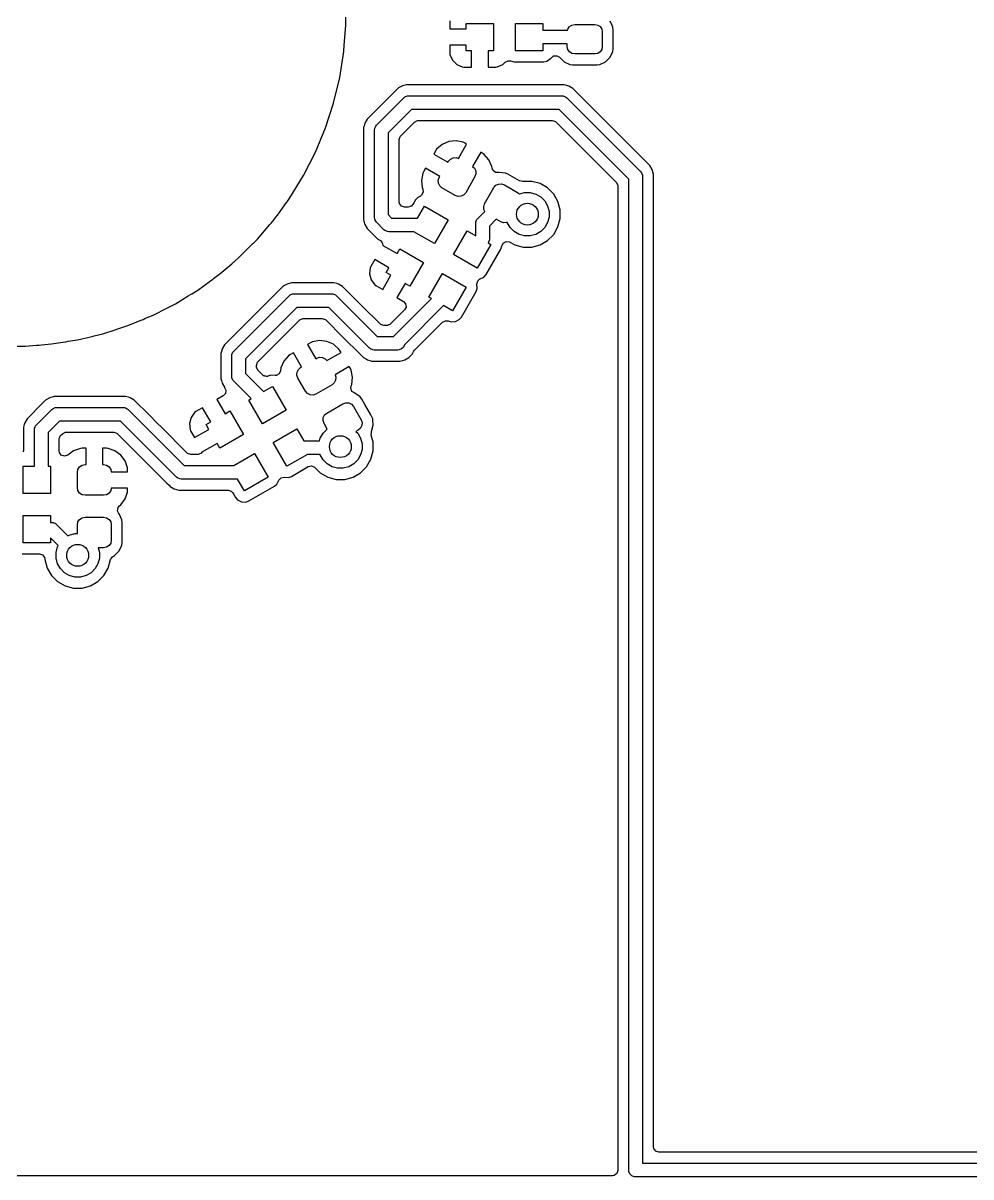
# Model space of a CAD drawing. Extents: x 0.79 to 7.64, y -5.35 to -0.98.
# Drawn here: x 5.716 to 6.399, y -2.374 to -1.543 of the extents above; entities that cross this region are included whole.
import ezdxf

# ---------------------------------------------------------------- set-up
doc = ezdxf.new("R2010")
doc.units = 0
doc.header["$MEASUREMENT"] = 0
doc.layers.add('BLACK', color=7, linetype='CONTINUOUS')

msp = doc.modelspace()

# ---------------------------------------------------------------- linework, layer by layer
at = {"layer": 'BLACK', "linetype": 'CONTINUOUS'}
for p, q in [((5.94884, -1.54487), (5.94884, -1.526)), ((5.94772, -1.55906), (5.94884, -1.54487)), ((6.02362, -1.54154), (6.02362, -1.54724)), ((6.03543, -1.54724), (6.03543, -1.54331)), ((6.03543, -1.54331), (6.05512, -1.54331)), ((6.05512, -1.54331), (6.05512, -1.56299)), ((6.07087, -1.56299), (6.07087, -1.54331)), ((6.07087, -1.54331), (6.09055, -1.54331)), ((6.09055, -1.54331), (6.09055, -1.54823)), ((6.10982, -1.54565), (6.11155, -1.5445)), ((6.11155, -1.5445), (6.11358, -1.54409)), ((6.11358, -1.54409), (6.12815, -1.54409)), ((6.12815, -1.54409), (6.13018, -1.5445)), ((6.13018, -1.5445), (6.13191, -1.54565)), ((6.14061, -1.54487), (6.13914, -1.54172)), ((6.14111, -1.54594), (6.14061, -1.54487)), ((6.02362, -1.54724), (6.02362, -1.54724)), ((6.02362, -1.54724), (6.03543, -1.54724)), ((6.09055, -1.54823), (6.1085, -1.54823)), ((6.1085, -1.54823), (6.10867, -1.54738)), ((6.10867, -1.54738), (6.10982, -1.54565)), ((6.13191, -1.54565), (6.13306, -1.54738)), ((6.13306, -1.54738), (6.13346, -1.54941)), ((6.13346, -1.54941), (6.13346, -1.56004)), ((6.14136, -1.54786), (6.14111, -1.54594)), ((6.14136, -1.56159), (6.14136, -1.54786)), ((5.94736, -1.56368), (5.94772, -1.55906)), ((6.03543, -1.55906), (6.02362, -1.55906)), ((6.02362, -1.55906), (6.02362, -1.55906)), ((6.02362, -1.55906), (6.02362, -1.56476)), ((6.03543, -1.56299), (6.03543, -1.55906)), ((6.10827, -1.55807), (6.09055, -1.55807)), ((6.09055, -1.55807), (6.09055, -1.56299)), ((6.10827, -1.56004), (6.10827, -1.55807)), ((6.10867, -1.56207), (6.10827, -1.56004)), ((6.13346, -1.56004), (6.13306, -1.56207)), ((6.14111, -1.56351), (6.14136, -1.56159)), ((5.94441, -1.58233), (5.94736, -1.56368)), ((6.02362, -1.56476), (6.02374, -1.56574)), ((6.02374, -1.56574), (6.02552, -1.56978)), ((6.02552, -1.56978), (6.02864, -1.5729)), ((6.03937, -1.56299), (6.03543, -1.56299)), ((6.03937, -1.5748), (6.03937, -1.56299)), ((6.05512, -1.56299), (6.05118, -1.56299)), ((6.05118, -1.56299), (6.05118, -1.5748)), ((6.09055, -1.56299), (6.07087, -1.56299)), ((6.09363, -1.57043), (6.09624, -1.56868)), ((6.09624, -1.56868), (6.09653, -1.56825)), ((6.09653, -1.56825), (6.09842, -1.56676)), ((6.09842, -1.56676), (6.10083, -1.56667)), ((6.10083, -1.56667), (6.10253, -1.56766)), ((6.10253, -1.56766), (6.1026, -1.56773)), ((6.1026, -1.56773), (6.1026, -1.56773)), ((6.1026, -1.56773), (6.10589, -1.57103)), ((6.10982, -1.5638), (6.10867, -1.56207)), ((6.11155, -1.56495), (6.10982, -1.5638)), ((6.11358, -1.56535), (6.11155, -1.56495)), ((6.12815, -1.56535), (6.11358, -1.56535)), ((6.13018, -1.56495), (6.12815, -1.56535)), ((6.13191, -1.5638), (6.13018, -1.56495)), ((6.13306, -1.56207), (6.13191, -1.5638)), ((6.13584, -1.57103), (6.13914, -1.56773)), ((6.13914, -1.56773), (6.14111, -1.56351)), ((6.02864, -1.5729), (6.03268, -1.57469)), ((6.03268, -1.57469), (6.03367, -1.5748)), ((6.03367, -1.5748), (6.03937, -1.5748)), ((6.05118, -1.5748), (6.05118, -1.5748)), ((6.05118, -1.5748), (6.05688, -1.5748)), ((6.05688, -1.5748), (6.05787, -1.57469)), ((6.05688, -1.5748), (6.05688, -1.5748)), ((6.05787, -1.57469), (6.06191, -1.5729)), ((6.06191, -1.5729), (6.06354, -1.57127)), ((6.06354, -1.57127), (6.06569, -1.57018)), ((6.06569, -1.57018), (6.0674, -1.57038)), ((6.0674, -1.57038), (6.06741, -1.57035)), ((6.06741, -1.57035), (6.07009, -1.57089)), ((6.07009, -1.57089), (6.07009, -1.57089)), ((6.07009, -1.57089), (6.07009, -1.57089)), ((6.07009, -1.57089), (6.07009, -1.57089)), ((6.07009, -1.57089), (6.09133, -1.57089)), ((6.09133, -1.57089), (6.09363, -1.57043)), ((6.09133, -1.57089), (6.09133, -1.57089)), ((6.10589, -1.57103), (6.10589, -1.57103)), ((6.10589, -1.57103), (6.10589, -1.57103)), ((6.10589, -1.57103), (6.11011, -1.57299)), ((6.11011, -1.57299), (6.11011, -1.57299)), ((6.11011, -1.57299), (6.11011, -1.57299)), ((6.11011, -1.57299), (6.11203, -1.57325)), ((6.11203, -1.57325), (6.11203, -1.57325)), ((6.11203, -1.57325), (6.1297, -1.57325)), ((6.1297, -1.57325), (6.13162, -1.57299)), ((6.1297, -1.57325), (6.1297, -1.57325)), ((6.13162, -1.57299), (6.13584, -1.57103)), ((5.94, -1.60068), (5.94441, -1.58233)), ((5.98384, -1.59253), (5.96415, -1.61221)), ((5.98623, -1.59014), (5.98384, -1.59253)), ((5.98384, -1.59253), (5.98384, -1.59253)), ((5.98676, -1.58983), (5.98623, -1.59014)), ((5.98769, -1.5893), (5.98676, -1.58983)), ((5.98915, -1.58845), (5.98769, -1.5893)), ((5.98953, -1.58835), (5.98915, -1.58845)), ((5.99241, -1.58758), (5.98953, -1.58835)), ((5.99578, -1.58758), (5.99241, -1.58758)), ((6.10602, -1.58758), (5.99578, -1.58758)), ((6.10801, -1.58811), (6.10602, -1.58758)), ((6.10928, -1.58845), (6.10801, -1.58811)), ((6.1122, -1.59014), (6.10928, -1.58845)), ((6.10928, -1.58845), (6.10928, -1.58845)), ((6.16535, -1.64329), (6.1122, -1.59014)), ((6.1122, -1.59014), (6.1122, -1.59014)), ((6.1122, -1.59014), (6.1122, -1.59014)), ((6.1122, -1.59014), (6.1122, -1.59014)), ((5.93417, -1.61863), (5.94, -1.60068)), ((5.97093, -1.6166), (5.99061, -1.59691)), ((5.99061, -1.59691), (5.99136, -1.5963)), ((5.99136, -1.5963), (5.99313, -1.59557)), ((5.99313, -1.59557), (5.99409, -1.59547)), ((5.99313, -1.59557), (5.99313, -1.59557)), ((5.99409, -1.59547), (6.10433, -1.59547)), ((6.10433, -1.59547), (6.10529, -1.59557)), ((6.10529, -1.59557), (6.10529, -1.59557)), ((6.10529, -1.59557), (6.10581, -1.59578)), ((6.10581, -1.59578), (6.10706, -1.5963)), ((6.10706, -1.5963), (6.10706, -1.5963)), ((6.10706, -1.5963), (6.10781, -1.59691)), ((6.10781, -1.59691), (6.16096, -1.65006)), ((5.99613, -1.60531), (5.97933, -1.62212)), ((6.10229, -1.60531), (5.99613, -1.60531)), ((6.15256, -1.65558), (6.10229, -1.60531)), ((5.92694, -1.63606), (5.93417, -1.61863)), ((5.96193, -1.61715), (5.96159, -1.61839)), ((5.96159, -1.61839), (5.96159, -1.68138)), ((5.96247, -1.61513), (5.96193, -1.61715)), ((5.96415, -1.61221), (5.96247, -1.61513)), ((5.96247, -1.61513), (5.96247, -1.61513)), ((5.96247, -1.61513), (5.96247, -1.61513)), ((5.96949, -1.62008), (5.96958, -1.61912)), ((5.96958, -1.61912), (5.96973, -1.61878)), ((5.96973, -1.61878), (5.96988, -1.61839)), ((5.96988, -1.61839), (5.97032, -1.61734)), ((5.97032, -1.61734), (5.97093, -1.6166)), ((5.97032, -1.61734), (5.97032, -1.61734)), ((5.98837, -1.62425), (5.99826, -1.61435)), ((5.99826, -1.61435), (6.00041, -1.61326)), ((6.00041, -1.61326), (6.00102, -1.61321)), ((6.00102, -1.61321), (6.09741, -1.61321)), ((6.09741, -1.61321), (6.0997, -1.61395)), ((6.0997, -1.61395), (6.10016, -1.61435)), ((6.10016, -1.61435), (6.14352, -1.65771)), ((5.96949, -1.68307), (5.96949, -1.62008)), ((5.97933, -1.62212), (5.97933, -1.68103)), ((5.98722, -1.627), (5.98797, -1.62471)), ((5.98722, -1.63741), (5.98722, -1.627)), ((5.98797, -1.62471), (5.98837, -1.62425)), ((6.02814, -1.62788), (6.02295, -1.62846)), ((6.03327, -1.62885), (6.02814, -1.62788)), ((6.02814, -1.62788), (6.02814, -1.62788)), ((5.91838, -1.65288), (5.92694, -1.63606)), ((6.01352, -1.63492), (6.01209, -1.63741)), ((6.0142, -1.63396), (6.01352, -1.63492)), ((6.01816, -1.63055), (6.0142, -1.63396)), ((6.02295, -1.62846), (6.01816, -1.63055)), ((6.02295, -1.62846), (6.02295, -1.62846)), ((6.02986, -1.64048), (6.0358, -1.63019)), ((6.03434, -1.62934), (6.03327, -1.62885)), ((6.03327, -1.62885), (6.03327, -1.62885)), ((6.0358, -1.63019), (6.03434, -1.62934)), ((6.04603, -1.63609), (6.04009, -1.64639)), ((6.0475, -1.63694), (6.04603, -1.63609)), ((6.04603, -1.63609), (6.04603, -1.63609)), ((5.98722, -1.67168), (5.98722, -1.63741)), ((6.01209, -1.63741), (6.02232, -1.64331)), ((6.02232, -1.64331), (6.02271, -1.64263)), ((6.02271, -1.64263), (6.02413, -1.64101)), ((6.02413, -1.64101), (6.02606, -1.64006)), ((6.02606, -1.64006), (6.0282, -1.63992)), ((6.0282, -1.63992), (6.02986, -1.64048)), ((6.04846, -1.63762), (6.0475, -1.63694)), ((6.05186, -1.64158), (6.04846, -1.63762)), ((6.04846, -1.63762), (6.04846, -1.63762)), ((6.05395, -1.64636), (6.05186, -1.64158)), ((6.05186, -1.64158), (6.05186, -1.64158)), ((6.16773, -1.64567), (6.16535, -1.64329)), ((6.16535, -1.64329), (6.16535, -1.64329)), ((5.90852, -1.66897), (5.91838, -1.65288)), ((6.00425, -1.65119), (6.00328, -1.65632)), ((6.00474, -1.65012), (6.00425, -1.65119)), ((6.00425, -1.65119), (6.00425, -1.65119)), ((6.00618, -1.64763), (6.00474, -1.65012)), ((6.00474, -1.65012), (6.00474, -1.65012)), ((6.01641, -1.65354), (6.00618, -1.64763)), ((6.04009, -1.64639), (6.0414, -1.64754)), ((6.0414, -1.64754), (6.04235, -1.64947)), ((6.04249, -1.65162), (6.0418, -1.65365)), ((6.04235, -1.64947), (6.04249, -1.65162)), ((6.05407, -1.64741), (6.05395, -1.64636)), ((6.05467, -1.6491), (6.05407, -1.64741)), ((6.05655, -1.65062), (6.05467, -1.6491)), ((6.05869, -1.65073), (6.05655, -1.65062)), ((6.05869, -1.65075), (6.05869, -1.65073)), ((6.05885, -1.65074), (6.05869, -1.65075)), ((6.05895, -1.65074), (6.05885, -1.65074)), ((6.05903, -1.65072), (6.05895, -1.65074)), ((6.06374, -1.65113), (6.05903, -1.65072)), ((6.05903, -1.65072), (6.05903, -1.65072)), ((6.06548, -1.65186), (6.06374, -1.65113)), ((6.06556, -1.65189), (6.06548, -1.65186)), ((6.06708, -1.65277), (6.06556, -1.65189)), ((6.07373, -1.65661), (6.06708, -1.65277)), ((6.16096, -1.65006), (6.16157, -1.65081)), ((6.16157, -1.65081), (6.16157, -1.65081)), ((6.16157, -1.65081), (6.16231, -1.65258)), ((6.16231, -1.65258), (6.1624, -1.65354)), ((6.16942, -1.6486), (6.16773, -1.64567)), ((6.16773, -1.64567), (6.16773, -1.64567)), ((6.1703, -1.65186), (6.16942, -1.6486)), ((6.1703, -2.35219), (6.1703, -1.65186)), ((6.1703, -1.65186), (6.1703, -1.65186)), ((6.00328, -1.65632), (6.00328, -1.65632)), ((6.00328, -1.65632), (6.00387, -1.66151)), ((6.01533, -1.65626), (6.01602, -1.65422)), ((6.01547, -1.6584), (6.01533, -1.65626)), ((6.01642, -1.66033), (6.01547, -1.6584)), ((6.01602, -1.65422), (6.01641, -1.65354)), ((6.01803, -1.66175), (6.01642, -1.66033)), ((6.0418, -1.65365), (6.03511, -1.66525)), ((6.05544, -1.66153), (6.05686, -1.65991)), ((6.05686, -1.65991), (6.05879, -1.65896)), ((6.05879, -1.65896), (6.06093, -1.65882)), ((6.06093, -1.65882), (6.06297, -1.65951)), ((6.06297, -1.65951), (6.07252, -1.66502)), ((6.07382, -1.65666), (6.07373, -1.65661)), ((6.07619, -1.6571), (6.07382, -1.65666)), ((6.07641, -1.65707), (6.07619, -1.6571)), ((6.07641, -1.65707), (6.07641, -1.65707)), ((6.08264, -1.65707), (6.07641, -1.65707)), ((6.08865, -1.65868), (6.08264, -1.65707)), ((6.09404, -1.66179), (6.08865, -1.65868)), ((6.14352, -1.65771), (6.14462, -1.65986)), ((6.14462, -1.65986), (6.14467, -1.66047)), ((6.14467, -1.66047), (6.14467, -2.36911)), ((6.15256, -2.3689), (6.15256, -1.65558)), ((6.1624, -1.65354), (6.1624, -2.36398)), ((5.90645, -1.67181), (5.90852, -1.66897)), ((6.00053, -1.66857), (5.99899, -1.67033)), ((6.00248, -1.66761), (6.00053, -1.66857)), ((6.00334, -1.66703), (6.00248, -1.66761)), ((6.00456, -1.66495), (6.00334, -1.66703)), ((6.00387, -1.66151), (6.00387, -1.66151)), ((6.00387, -1.66151), (6.00432, -1.66256)), ((6.00432, -1.66256), (6.00456, -1.66495)), ((6.02758, -1.66726), (6.01803, -1.66175)), ((6.02962, -1.66795), (6.02758, -1.66726)), ((6.03176, -1.66781), (6.02962, -1.66795)), ((6.03369, -1.66686), (6.03176, -1.66781)), ((6.03511, -1.66525), (6.03369, -1.66686)), ((6.04875, -1.67312), (6.05544, -1.66153)), ((6.07252, -1.66502), (6.07374, -1.66609)), ((6.07374, -1.66609), (6.07747, -1.6651)), ((6.07747, -1.6651), (6.08158, -1.6651)), ((6.08158, -1.6651), (6.08555, -1.66616)), ((6.08555, -1.66616), (6.08911, -1.66821)), ((6.08911, -1.66821), (6.09202, -1.67112)), ((6.09845, -1.66619), (6.09404, -1.66179)), ((6.10156, -1.67158), (6.09845, -1.66619)), ((5.90026, -1.68033), (5.9061, -1.67229)), ((5.9061, -1.67229), (5.90639, -1.67191)), ((5.90639, -1.67191), (5.90645, -1.67181)), ((5.98742, -1.67289), (5.98722, -1.67168)), ((5.98883, -1.67484), (5.98742, -1.67289)), ((5.99112, -1.67558), (5.98883, -1.67484)), ((5.9937, -1.67558), (5.99112, -1.67558)), ((5.99529, -1.67525), (5.9937, -1.67558)), ((5.9956, -1.67497), (5.99529, -1.67525)), ((5.996, -1.67484), (5.9956, -1.67497)), ((5.99647, -1.67418), (5.996, -1.67484)), ((5.99708, -1.67363), (5.99647, -1.67418)), ((5.99774, -1.6725), (5.99708, -1.67363)), ((5.99899, -1.67033), (5.99774, -1.6725)), ((6.00051, -1.68348), (6.00543, -1.67495)), ((6.00543, -1.67495), (6.02248, -1.68479)), ((6.04806, -1.67516), (6.04875, -1.67312)), ((6.0482, -1.6773), (6.04806, -1.67516)), ((6.04886, -1.67865), (6.0482, -1.6773)), ((6.09202, -1.67112), (6.09408, -1.67468)), ((6.09408, -1.67468), (6.09514, -1.67865)), ((6.10317, -1.6776), (6.10156, -1.67158)), ((6.10317, -1.68382), (6.10317, -1.6776)), ((5.89494, -1.68714), (5.89742, -1.68424)), ((5.89742, -1.68424), (5.89773, -1.68382)), ((5.89773, -1.68382), (5.90026, -1.68033)), ((5.96159, -1.68138), (5.96159, -1.68476)), ((5.96159, -1.68476), (5.96184, -1.68566)), ((5.96184, -1.68566), (5.96247, -1.68802)), ((5.96958, -1.68403), (5.96949, -1.68307)), ((5.96978, -1.6845), (5.96958, -1.68403)), ((5.96958, -1.68403), (5.96958, -1.68403)), ((5.97032, -1.6858), (5.96978, -1.6845)), ((5.97032, -1.68581), (5.97032, -1.6858)), ((5.97093, -1.68655), (5.97032, -1.68581)), ((5.97933, -1.68103), (5.98177, -1.68348)), ((5.98177, -1.68348), (6.00051, -1.68348)), ((6.02248, -1.68479), (6.01264, -1.70184)), ((6.04232, -1.68723), (6.04242, -1.68627)), ((6.04242, -1.68627), (6.04246, -1.68616)), ((6.04246, -1.68616), (6.043, -1.68487)), ((6.043, -1.68487), (6.04315, -1.6845)), ((6.04315, -1.6845), (6.04376, -1.68375)), ((6.04315, -1.6845), (6.04315, -1.6845)), ((6.04376, -1.68375), (6.04886, -1.67865)), ((6.05712, -1.68432), (6.05217, -1.68927)), ((6.06031, -1.68616), (6.05712, -1.68432)), ((6.06235, -1.68685), (6.06031, -1.68616)), ((6.09514, -1.68276), (6.09408, -1.68674)), ((6.09514, -1.67865), (6.09514, -1.68276)), ((6.10156, -1.68983), (6.10317, -1.68382)), ((5.88516, -1.69859), (5.89408, -1.68816)), ((5.89408, -1.68816), (5.89476, -1.68738)), ((5.89476, -1.68738), (5.89494, -1.68714)), ((5.96247, -1.68802), (5.96415, -1.69094)), ((5.96415, -1.69094), (5.96802, -1.6948)), ((5.97626, -1.69188), (5.97093, -1.68655)), ((5.977, -1.69249), (5.97626, -1.69188)), ((5.97878, -1.69322), (5.977, -1.69249)), ((5.97974, -1.69332), (5.97878, -1.69322)), ((5.99787, -1.69332), (5.97974, -1.69332)), ((6.01264, -1.70184), (5.99787, -1.69332)), ((6.02628, -1.70972), (6.03612, -1.69267)), ((6.03612, -1.69267), (6.04232, -1.69625)), ((6.04232, -1.69625), (6.04232, -1.68723)), ((6.05217, -1.68927), (6.05217, -1.69859)), ((6.06449, -1.68671), (6.06235, -1.68685)), ((6.06492, -1.6865), (6.06449, -1.68671)), ((6.06498, -1.68674), (6.06492, -1.6865)), ((6.06703, -1.6903), (6.06498, -1.68674)), ((6.06994, -1.6932), (6.06703, -1.6903)), ((6.0735, -1.69526), (6.06994, -1.6932)), ((6.08911, -1.6932), (6.08555, -1.69526)), ((6.09202, -1.6903), (6.08911, -1.6932)), ((6.09408, -1.68674), (6.09202, -1.6903)), ((6.09845, -1.69523), (6.10156, -1.68983)), ((5.87182, -1.71194), (5.88089, -1.70286)), ((5.88089, -1.70286), (5.88193, -1.70186)), ((5.88193, -1.70186), (5.88225, -1.7015)), ((5.88225, -1.7015), (5.88516, -1.69859)), ((5.96802, -1.6948), (5.96948, -1.69627)), ((5.96948, -1.69627), (5.96948, -1.69627)), ((5.96948, -1.69627), (5.97187, -1.69865)), ((5.97187, -1.69865), (5.97366, -1.69968)), ((5.97366, -1.69968), (5.97391, -1.6999)), ((5.97391, -1.6999), (5.97439, -1.70065)), ((5.97439, -1.70065), (5.97498, -1.70131)), ((5.97498, -1.70131), (5.97518, -1.70188)), ((5.97518, -1.70188), (5.97552, -1.70314)), ((6.05317, -1.70251), (6.04332, -1.71956)), ((6.05134, -1.70133), (6.05126, -1.70141)), ((6.05126, -1.70141), (6.05317, -1.70251)), ((6.05207, -1.69955), (6.05134, -1.70133)), ((6.05217, -1.69859), (6.05207, -1.69955)), ((6.06133, -1.70322), (6.06218, -1.70144)), ((6.06218, -1.70144), (6.06429, -1.70029)), ((6.06429, -1.70029), (6.06668, -1.70061)), ((6.06668, -1.70061), (6.06695, -1.70075)), ((6.06695, -1.70075), (6.0704, -1.70274)), ((6.0704, -1.70274), (6.07641, -1.70435)), ((6.07747, -1.69632), (6.0735, -1.69526)), ((6.08158, -1.69632), (6.07747, -1.69632)), ((6.08555, -1.69526), (6.08158, -1.69632)), ((6.08264, -1.70435), (6.08865, -1.70274)), ((6.08865, -1.70274), (6.09404, -1.69963)), ((6.09404, -1.69963), (6.09845, -1.69523)), ((5.97552, -1.70314), (5.98575, -1.70905)), ((5.98575, -1.70905), (5.98772, -1.70564)), ((5.98772, -1.70564), (6.00476, -1.71548)), ((6.04332, -1.71956), (6.02628, -1.70972)), ((6.04977, -1.72418), (6.06039, -1.70578)), ((6.06039, -1.70578), (6.06115, -1.70356)), ((6.06115, -1.70356), (6.06127, -1.7032)), ((6.06115, -1.70356), (6.06115, -1.70356)), ((6.06127, -1.7032), (6.06133, -1.70322)), ((6.07641, -1.70435), (6.07641, -1.70435)), ((6.07641, -1.70435), (6.08264, -1.70435)), ((6.08264, -1.70435), (6.08264, -1.70435)), ((5.85815, -1.72361), (5.86661, -1.71638)), ((5.86661, -1.71638), (5.86667, -1.71634)), ((5.86667, -1.71634), (5.86798, -1.71527)), ((5.86798, -1.71527), (5.86837, -1.71489)), ((5.86837, -1.71489), (5.86854, -1.71474)), ((5.86854, -1.71474), (5.87182, -1.71194)), ((5.96637, -1.71922), (5.96589, -1.72361)), ((5.96676, -1.71831), (5.96637, -1.71922)), ((5.96637, -1.71922), (5.96637, -1.71922)), ((5.96961, -1.71337), (5.96676, -1.71831)), ((5.97984, -1.71928), (5.96961, -1.71337)), ((5.97787, -1.72269), (5.97984, -1.71928)), ((6.00476, -1.71548), (5.99492, -1.73253)), ((5.85141, -1.7286), (5.85299, -1.7275)), ((5.85299, -1.7275), (5.85363, -1.72698)), ((5.85363, -1.72698), (5.85747, -1.72419)), ((5.85747, -1.72419), (5.85815, -1.72361)), ((5.96589, -1.72361), (5.96704, -1.72788)), ((5.96589, -1.72361), (5.96589, -1.72361)), ((5.96704, -1.72788), (5.96964, -1.73144)), ((5.97538, -1.73488), (5.98128, -1.72465)), ((5.98128, -1.72465), (5.97787, -1.72269)), ((6.00856, -1.7404), (6.0184, -1.72335)), ((6.0184, -1.72335), (6.03545, -1.7332)), ((6.04382, -1.72876), (6.04539, -1.72734)), ((6.04539, -1.72734), (6.04541, -1.72733)), ((6.04541, -1.72733), (6.04822, -1.72594)), ((6.04541, -1.72733), (6.04541, -1.72733)), ((6.04822, -1.72594), (6.04977, -1.72418)), ((5.83789, -1.73793), (5.8422, -1.73529)), ((5.8422, -1.73529), (5.85141, -1.7286)), ((5.90116, -1.73504), (5.8614, -1.77481)), ((5.90355, -1.73266), (5.90116, -1.73504)), ((5.90116, -1.73504), (5.90116, -1.73504)), ((5.90417, -1.7323), (5.90355, -1.73266)), ((5.90501, -1.73182), (5.90417, -1.7323)), ((5.90566, -1.73144), (5.90501, -1.73182)), ((5.90647, -1.73097), (5.90566, -1.73144)), ((5.90973, -1.7301), (5.90647, -1.73097)), ((5.9131, -1.7301), (5.90973, -1.7301)), ((5.90973, -1.7301), (5.90973, -1.7301)), ((5.91334, -1.7301), (5.9131, -1.7301)), ((5.94027, -1.7301), (5.91334, -1.7301)), ((5.91334, -1.7301), (5.91334, -1.7301)), ((5.94226, -1.73063), (5.94027, -1.7301)), ((5.94027, -1.7301), (5.94027, -1.7301)), ((5.94353, -1.73097), (5.94226, -1.73063)), ((5.94645, -1.73266), (5.94353, -1.73097)), ((5.94353, -1.73097), (5.94353, -1.73097)), ((5.96064, -1.74685), (5.94645, -1.73266)), ((5.94645, -1.73266), (5.94645, -1.73266)), ((5.94645, -1.73266), (5.94645, -1.73266)), ((5.96964, -1.73144), (5.96964, -1.73144)), ((5.96964, -1.73144), (5.97044, -1.73203)), ((5.97044, -1.73203), (5.97538, -1.73488)), ((5.99151, -1.73056), (5.98561, -1.74079)), ((5.99492, -1.73253), (5.99151, -1.73056)), ((6.03545, -1.7332), (6.02561, -1.75024)), ((6.04268, -1.73647), (6.04343, -1.73425)), ((6.04322, -1.73109), (6.04382, -1.72876)), ((6.04322, -1.73111), (6.04322, -1.73109)), ((6.04343, -1.73425), (6.04322, -1.73111)), ((6.04322, -1.73111), (6.04322, -1.73111)), ((5.82611, -1.74515), (5.83529, -1.73952)), ((5.83529, -1.73952), (5.83707, -1.73849)), ((5.83707, -1.73849), (5.83789, -1.73793)), ((5.86817, -1.7792), (5.90794, -1.73943)), ((5.90794, -1.73943), (5.90868, -1.73882)), ((5.90868, -1.73882), (5.91046, -1.73809)), ((5.91046, -1.73809), (5.91142, -1.73799)), ((5.91142, -1.73799), (5.93858, -1.73799)), ((5.93858, -1.73799), (5.93954, -1.73809)), ((5.93954, -1.73809), (5.93954, -1.73809)), ((5.93954, -1.73809), (5.94006, -1.7383)), ((5.94006, -1.7383), (5.94132, -1.73882)), ((5.94132, -1.73882), (5.94132, -1.73882)), ((5.94132, -1.73882), (5.94206, -1.73943)), ((5.94206, -1.73943), (5.97133, -1.7687)), ((5.98314, -1.7687), (6.01039, -1.74146)), ((5.98561, -1.74079), (5.99027, -1.74348)), ((5.99027, -1.74348), (5.99188, -1.74527)), ((6.01039, -1.74146), (6.00856, -1.7404)), ((6.03206, -1.75486), (6.04268, -1.73647)), ((5.8096, -1.75356), (5.81195, -1.75236)), ((5.81195, -1.75236), (5.81838, -1.74908)), ((5.81838, -1.74908), (5.82031, -1.74817)), ((5.82031, -1.74817), (5.82131, -1.74759)), ((5.82131, -1.74759), (5.82611, -1.74515)), ((5.91346, -1.74783), (5.87657, -1.78472)), ((5.93654, -1.74783), (5.91346, -1.74783)), ((5.96581, -1.7771), (5.93654, -1.74783)), ((5.97346, -1.75967), (5.96064, -1.74685)), ((5.99107, -1.74961), (5.98102, -1.75967)), ((6.01921, -1.74655), (5.99095, -1.77481)), ((5.99213, -1.74766), (5.99107, -1.74961)), ((5.99188, -1.74527), (5.99213, -1.74766)), ((6.02561, -1.75024), (6.01921, -1.74655)), ((5.7861, -1.76281), (5.79185, -1.76094)), ((5.79185, -1.76094), (5.8008, -1.75723)), ((5.8008, -1.75723), (5.80283, -1.75646)), ((5.80283, -1.75646), (5.80401, -1.7559)), ((5.80401, -1.7559), (5.80929, -1.75372)), ((5.80929, -1.75372), (5.8096, -1.75356)), ((5.89788, -1.77458), (5.91558, -1.75687)), ((5.91558, -1.75687), (5.91773, -1.75578)), ((5.91773, -1.75578), (5.91834, -1.75573)), ((5.91834, -1.75573), (5.93166, -1.75573)), ((5.93166, -1.75573), (5.93395, -1.75647)), ((5.93395, -1.75647), (5.93442, -1.75687)), ((5.93442, -1.75687), (5.94691, -1.76936)), ((5.97392, -1.76006), (5.97346, -1.75967)), ((5.97621, -1.76081), (5.97392, -1.76006)), ((5.97826, -1.76081), (5.97621, -1.76081)), ((5.97887, -1.76076), (5.97826, -1.76081)), ((5.97968, -1.76034), (5.97887, -1.76076)), ((5.98055, -1.76006), (5.97968, -1.76034)), ((5.98074, -1.75981), (5.98055, -1.76006)), ((5.98102, -1.75967), (5.98074, -1.75981)), ((5.99825, -1.77867), (6.01847, -1.75845)), ((6.01847, -1.75845), (6.02062, -1.75736)), ((6.02062, -1.75736), (6.02248, -1.75752)), ((6.02248, -1.75752), (6.02456, -1.75822)), ((6.02456, -1.75822), (6.02769, -1.75802)), ((6.02769, -1.75802), (6.03051, -1.75663)), ((6.03051, -1.75663), (6.03206, -1.75486)), ((5.75555, -1.77118), (5.76406, -1.76914)), ((5.76406, -1.76914), (5.76616, -1.76871)), ((5.76616, -1.76871), (5.76768, -1.76827)), ((5.76768, -1.76827), (5.77391, -1.76677)), ((5.77391, -1.76677), (5.78266, -1.76393)), ((5.78266, -1.76393), (5.78474, -1.76332)), ((5.78474, -1.76332), (5.7861, -1.76281)), ((5.94691, -1.76936), (5.95904, -1.78149)), ((5.97133, -1.7687), (5.98314, -1.7687)), ((5.71059, -1.77561), (5.7181, -1.77561)), ((5.7181, -1.77561), (5.72598, -1.77499)), ((5.7181, -1.77561), (5.7181, -1.77561)), ((5.72598, -1.77499), (5.72799, -1.77491)), ((5.72799, -1.77491), (5.72981, -1.77469)), ((5.72981, -1.77469), (5.73691, -1.77413)), ((5.73691, -1.77413), (5.74512, -1.77283)), ((5.74512, -1.77283), (5.7472, -1.77258)), ((5.7472, -1.77258), (5.74888, -1.77223)), ((5.74888, -1.77223), (5.75555, -1.77118)), ((5.85971, -1.77773), (5.85968, -1.77784)), ((5.8614, -1.77481), (5.85971, -1.77773)), ((5.85971, -1.77773), (5.85971, -1.77773)), ((5.85971, -1.77773), (5.85971, -1.77773)), ((5.88561, -1.78684), (5.89788, -1.77458)), ((5.92375, -1.77314), (5.92126, -1.77458)), ((5.92126, -1.77458), (5.92716, -1.78481)), ((5.92126, -1.77458), (5.92126, -1.77458)), ((5.92481, -1.77265), (5.92375, -1.77314)), ((5.92994, -1.77168), (5.92481, -1.77265)), ((5.92481, -1.77265), (5.92481, -1.77265)), ((5.93513, -1.77226), (5.92994, -1.77168)), ((5.92994, -1.77168), (5.92994, -1.77168)), ((5.93992, -1.77435), (5.93513, -1.77226)), ((5.94388, -1.77776), (5.93992, -1.77435)), ((5.93992, -1.77435), (5.93992, -1.77435)), ((5.96656, -1.77771), (5.96581, -1.7771)), ((5.96833, -1.77845), (5.96656, -1.77771)), ((5.98895, -1.77771), (5.98718, -1.77845)), ((5.99031, -1.77636), (5.98895, -1.77771)), ((5.99095, -1.77481), (5.99031, -1.77636)), ((5.85945, -1.77872), (5.85884, -1.78099)), ((5.85884, -1.78099), (5.85884, -1.79575)), ((5.85949, -1.77857), (5.85945, -1.77872)), ((5.85968, -1.77784), (5.85949, -1.77857)), ((5.85949, -1.77857), (5.85949, -1.77857)), ((5.86673, -1.78268), (5.86683, -1.78172)), ((5.86673, -1.79743), (5.86673, -1.78268)), ((5.86683, -1.78172), (5.86756, -1.77994)), ((5.86756, -1.77994), (5.86817, -1.7792)), ((5.86756, -1.77994), (5.86756, -1.77994)), ((5.87657, -1.78472), (5.87657, -1.79539)), ((5.90758, -1.7826), (5.90417, -1.78656)), ((5.90854, -1.78192), (5.90758, -1.7826)), ((5.90758, -1.7826), (5.90758, -1.7826)), ((5.91103, -1.78048), (5.90854, -1.78192)), ((5.90854, -1.78192), (5.90854, -1.78192)), ((5.91693, -1.79071), (5.91103, -1.78048)), ((5.91103, -1.78048), (5.91103, -1.78048)), ((5.92716, -1.78481), (5.92784, -1.78441)), ((5.92784, -1.78441), (5.92988, -1.78372)), ((5.92988, -1.78372), (5.93203, -1.78386)), ((5.93203, -1.78386), (5.93395, -1.78481)), ((5.93395, -1.78481), (5.93511, -1.78613)), ((5.93511, -1.78613), (5.9454, -1.78018)), ((5.94456, -1.77872), (5.94388, -1.77776)), ((5.9454, -1.78018), (5.94456, -1.77872)), ((5.94456, -1.77872), (5.94456, -1.77872)), ((5.95904, -1.78149), (5.95904, -1.78149)), ((5.95904, -1.78149), (5.96142, -1.78388)), ((5.96142, -1.78388), (5.96358, -1.78512)), ((5.96358, -1.78512), (5.96434, -1.78556)), ((5.96434, -1.78556), (5.96434, -1.78556)), ((5.96434, -1.78556), (5.96434, -1.78556)), ((5.96434, -1.78556), (5.96597, -1.786)), ((5.96597, -1.786), (5.9676, -1.78644)), ((5.96929, -1.77854), (5.96833, -1.77845)), ((5.98622, -1.77854), (5.96929, -1.77854)), ((5.98718, -1.77845), (5.98622, -1.77854)), ((5.98791, -1.78644), (5.99117, -1.78556)), ((5.99117, -1.78556), (5.99409, -1.78388)), ((5.99409, -1.78388), (5.99648, -1.78149)), ((5.99648, -1.78149), (5.99764, -1.77948)), ((5.99764, -1.77948), (5.99825, -1.77867)), ((5.88447, -1.7896), (5.88521, -1.78731)), ((5.88447, -1.79051), (5.88447, -1.7896)), ((5.88452, -1.79112), (5.88447, -1.79051)), ((5.88561, -1.79327), (5.88452, -1.79112)), ((5.88521, -1.78731), (5.88561, -1.78684)), ((5.88878, -1.79644), (5.88561, -1.79327)), ((5.90185, -1.7934), (5.90086, -1.79559)), ((5.90209, -1.79135), (5.90185, -1.7934)), ((5.90417, -1.78656), (5.90209, -1.79135)), ((5.90209, -1.79135), (5.90209, -1.79135)), ((5.91368, -1.79445), (5.91463, -1.79252)), ((5.91463, -1.79252), (5.91625, -1.79111)), ((5.91625, -1.79111), (5.91693, -1.79071)), ((5.95131, -1.79041), (5.94101, -1.79636)), ((5.95216, -1.79188), (5.95131, -1.79041)), ((5.95265, -1.79295), (5.95216, -1.79188)), ((5.95362, -1.79808), (5.95265, -1.79295)), ((5.9676, -1.78644), (5.9676, -1.78644)), ((5.9676, -1.78644), (5.9676, -1.78644)), ((5.9676, -1.78644), (5.97122, -1.78644)), ((5.97122, -1.78644), (5.97122, -1.78644)), ((5.97122, -1.78644), (5.98791, -1.78644)), ((5.98791, -1.78644), (5.98791, -1.78644)), ((5.85884, -1.79575), (5.85884, -1.79912)), ((5.85884, -1.79912), (5.8592, -1.80047)), ((5.8592, -1.80047), (5.85971, -1.80238)), ((5.85971, -1.80238), (5.8614, -1.8053)), ((5.86683, -1.79839), (5.86673, -1.79743)), ((5.86756, -1.80017), (5.86683, -1.79839)), ((5.86817, -1.80091), (5.86756, -1.80017)), ((5.86756, -1.80017), (5.86756, -1.80017)), ((5.88069, -1.81343), (5.86817, -1.80091)), ((5.87657, -1.79539), (5.88952, -1.80834)), ((5.88934, -1.79677), (5.88878, -1.79644)), ((5.88961, -1.79707), (5.88934, -1.79677)), ((5.88994, -1.79714), (5.88961, -1.79707)), ((5.89038, -1.7974), (5.88994, -1.79714)), ((5.89118, -1.79739), (5.89038, -1.7974)), ((5.89197, -1.79755), (5.89118, -1.79739)), ((5.89252, -1.79749), (5.89197, -1.79755)), ((5.89264, -1.79742), (5.89252, -1.79749)), ((5.89486, -1.79667), (5.89264, -1.79742)), ((5.898, -1.79687), (5.89486, -1.79667)), ((5.89802, -1.79688), (5.898, -1.79687)), ((5.89841, -1.79684), (5.89802, -1.79688)), ((5.89876, -1.79678), (5.89841, -1.79684)), ((5.90086, -1.79559), (5.89876, -1.79678)), ((5.91354, -1.7966), (5.91368, -1.79445)), ((5.91423, -1.79864), (5.91354, -1.7966)), ((5.91975, -1.80818), (5.91423, -1.79864)), ((5.94048, -1.80209), (5.93887, -1.80351)), ((5.94144, -1.80016), (5.94048, -1.80209)), ((5.94101, -1.79636), (5.94158, -1.79801)), ((5.94158, -1.79801), (5.94144, -1.80016)), ((5.95303, -1.80327), (5.95362, -1.79808)), ((5.95362, -1.79808), (5.95362, -1.79808)), ((5.8621, -1.80981), (5.86057, -1.81141)), ((5.8614, -1.8053), (5.86155, -1.8055)), ((5.86155, -1.8055), (5.86151, -1.80554)), ((5.86151, -1.80554), (5.86247, -1.80743)), ((5.86247, -1.80743), (5.8621, -1.80981)), ((5.88952, -1.80834), (5.89591, -1.80465)), ((5.89591, -1.80465), (5.90576, -1.82169)), ((5.92116, -1.8098), (5.91975, -1.80818)), ((5.92309, -1.81075), (5.92116, -1.8098)), ((5.92524, -1.81089), (5.92309, -1.81075)), ((5.92727, -1.8102), (5.92524, -1.81089)), ((5.93887, -1.80351), (5.92727, -1.8102)), ((5.95229, -1.806), (5.95261, -1.80424)), ((5.95315, -1.80825), (5.95229, -1.806)), ((5.95261, -1.80424), (5.95303, -1.80327)), ((5.95303, -1.80327), (5.95303, -1.80327)), ((5.95495, -1.80942), (5.95315, -1.80825)), ((5.95494, -1.80944), (5.95495, -1.80942)), ((5.95509, -1.80951), (5.95494, -1.80944)), ((5.95517, -1.80956), (5.95509, -1.80951)), ((5.95525, -1.80958), (5.95517, -1.80956)), ((5.95912, -1.81229), (5.95525, -1.80958)), ((5.95525, -1.80958), (5.95525, -1.80958)), ((5.73052, -1.81671), (5.71927, -1.82796)), ((5.73268, -1.81455), (5.73052, -1.81671)), ((5.73052, -1.81671), (5.73052, -1.81671)), ((5.73052, -1.81671), (5.73052, -1.81671)), ((5.73052, -1.81671), (5.73052, -1.81671)), ((5.73511, -1.81314), (5.73268, -1.81455)), ((5.7356, -1.81286), (5.73511, -1.81314)), ((5.73511, -1.81314), (5.73511, -1.81314)), ((5.73886, -1.81199), (5.7356, -1.81286)), ((5.7356, -1.81286), (5.7356, -1.81286)), ((5.7356, -1.81286), (5.7356, -1.81286)), ((5.74224, -1.81199), (5.73886, -1.81199)), ((5.79027, -1.81199), (5.74224, -1.81199)), ((5.79226, -1.81252), (5.79027, -1.81199)), ((5.79353, -1.81286), (5.79226, -1.81252)), ((5.79645, -1.81455), (5.79353, -1.81286)), ((5.79353, -1.81286), (5.79353, -1.81286)), ((5.80713, -1.82523), (5.79645, -1.81455)), ((5.79645, -1.81455), (5.79645, -1.81455)), ((5.79645, -1.81455), (5.79645, -1.81455)), ((5.79645, -1.81455), (5.79645, -1.81455)), ((5.86057, -1.81141), (5.85591, -1.8141)), ((5.85591, -1.8141), (5.86182, -1.82433)), ((5.87887, -1.81449), (5.88069, -1.81343)), ((5.88871, -1.83154), (5.87887, -1.81449)), ((5.93515, -1.82384), (5.94674, -1.81714)), ((5.94674, -1.81714), (5.94878, -1.81645)), ((5.94878, -1.81645), (5.95092, -1.81659)), ((5.95092, -1.81659), (5.95285, -1.81755)), ((5.95285, -1.81755), (5.95427, -1.81916)), ((5.95427, -1.81916), (5.95978, -1.82871)), ((5.96032, -1.81385), (5.95912, -1.81229)), ((5.96259, -1.81779), (5.96032, -1.81385)), ((5.96689, -1.82523), (5.96259, -1.81779)), ((5.72605, -1.83235), (5.73707, -1.82132)), ((5.73707, -1.82132), (5.73782, -1.82071)), ((5.73782, -1.82071), (5.73959, -1.81998)), ((5.73959, -1.81998), (5.74055, -1.81988)), ((5.73959, -1.81998), (5.73959, -1.81998)), ((5.74055, -1.81988), (5.78858, -1.81988)), ((5.78858, -1.81988), (5.78954, -1.81998)), ((5.78954, -1.81998), (5.78954, -1.81998)), ((5.78954, -1.81998), (5.79006, -1.82019)), ((5.79006, -1.82019), (5.79132, -1.82071)), ((5.79132, -1.82071), (5.79132, -1.82071)), ((5.79132, -1.82071), (5.79206, -1.82132)), ((5.79206, -1.82132), (5.83231, -1.86157)), ((5.81318, -1.83128), (5.80713, -1.82523)), ((5.83734, -1.82702), (5.8362, -1.83128)), ((5.83995, -1.82345), (5.83734, -1.82702)), ((5.83734, -1.82702), (5.83734, -1.82702)), ((5.84075, -1.82286), (5.83995, -1.82345)), ((5.84568, -1.82001), (5.84075, -1.82286)), ((5.85159, -1.83024), (5.84568, -1.82001)), ((5.86182, -1.82433), (5.86523, -1.82236)), ((5.86523, -1.82236), (5.87507, -1.83941)), ((5.90576, -1.82169), (5.88871, -1.83154)), ((5.93244, -1.82933), (5.93258, -1.82718)), ((5.93258, -1.82718), (5.93353, -1.82526)), ((5.93353, -1.82526), (5.93515, -1.82384)), ((5.9674, -1.82612), (5.96689, -1.82523)), ((5.96816, -1.82794), (5.9674, -1.82612)), ((5.71725, -1.83213), (5.71671, -1.83414)), ((5.71671, -1.83414), (5.71671, -1.85092)), ((5.71759, -1.83088), (5.71725, -1.83213)), ((5.71725, -1.83213), (5.71725, -1.83213)), ((5.71927, -1.82796), (5.71759, -1.83088)), ((5.71759, -1.83088), (5.71759, -1.83088)), ((5.71927, -1.82796), (5.71927, -1.82796)), ((5.72461, -1.83583), (5.7247, -1.83487)), ((5.72461, -1.8622), (5.72461, -1.83583)), ((5.7247, -1.83487), (5.72472, -1.83482)), ((5.72472, -1.83482), (5.72504, -1.83404)), ((5.72504, -1.83404), (5.72544, -1.83309)), ((5.72544, -1.83309), (5.72605, -1.83235)), ((5.72544, -1.83309), (5.72544, -1.83309)), ((5.74259, -1.82972), (5.73445, -1.83787)), ((5.78654, -1.82972), (5.74259, -1.82972)), ((5.82679, -1.86997), (5.78654, -1.82972)), ((5.816, -1.8341), (5.81318, -1.83128)), ((5.83444, -1.85254), (5.816, -1.8341)), ((5.8362, -1.83128), (5.83668, -1.83567)), ((5.8362, -1.83128), (5.8362, -1.83128)), ((5.83668, -1.83567), (5.83668, -1.83567)), ((5.83668, -1.83567), (5.83707, -1.83658)), ((5.83992, -1.84152), (5.85015, -1.83561)), ((5.84818, -1.83221), (5.85159, -1.83024)), ((5.85015, -1.83561), (5.84818, -1.83221)), ((5.89658, -1.84517), (5.91363, -1.83533)), ((5.91363, -1.83533), (5.91855, -1.84386)), ((5.93239, -1.83844), (5.9353, -1.83554)), ((5.93313, -1.83137), (5.93244, -1.82933)), ((5.93548, -1.83543), (5.93313, -1.83137)), ((5.9353, -1.83554), (5.93548, -1.83543)), ((5.95938, -1.83482), (5.95776, -1.83624)), ((5.96033, -1.83289), (5.95938, -1.83482)), ((5.95978, -1.82871), (5.96047, -1.83075)), ((5.96047, -1.83075), (5.96033, -1.83289)), ((5.96735, -1.83722), (5.96857, -1.83265)), ((5.96826, -1.82914), (5.96816, -1.82794)), ((5.96852, -1.83206), (5.96826, -1.82914)), ((5.96857, -1.83265), (5.96852, -1.83206)), ((5.73445, -1.83787), (5.73445, -1.8622)), ((5.74234, -1.84275), (5.74244, -1.84245)), ((5.74234, -1.85107), (5.74234, -1.84275)), ((5.74239, -1.84214), (5.7428, -1.84133)), ((5.74244, -1.84245), (5.74239, -1.84214)), ((5.7428, -1.84133), (5.74309, -1.84046)), ((5.74309, -1.84046), (5.74348, -1.83999)), ((5.74348, -1.83999), (5.74472, -1.83876)), ((5.74472, -1.83876), (5.74686, -1.83767)), ((5.74686, -1.83767), (5.74747, -1.83762)), ((5.74747, -1.83762), (5.78166, -1.83762)), ((5.78166, -1.83762), (5.78395, -1.83836)), ((5.78395, -1.83836), (5.78442, -1.83876)), ((5.78442, -1.83876), (5.82002, -1.87436)), ((5.83707, -1.83658), (5.83992, -1.84152)), ((5.83992, -1.84152), (5.83992, -1.84152)), ((5.87507, -1.83941), (5.85802, -1.84925)), ((5.91855, -1.84386), (5.92984, -1.84386)), ((5.92984, -1.84386), (5.93033, -1.842)), ((5.93033, -1.842), (5.93239, -1.83844)), ((5.95776, -1.83624), (5.95612, -1.83719)), ((5.95612, -1.83719), (5.95738, -1.83844)), ((5.95738, -1.83844), (5.95943, -1.842)), ((5.95943, -1.842), (5.9605, -1.84598)), ((5.96715, -1.83979), (5.96727, -1.83755)), ((5.96852, -1.84492), (5.96715, -1.83979)), ((5.96726, -1.83755), (5.96727, -1.8375)), ((5.96727, -1.83755), (5.96726, -1.83755)), ((5.96727, -1.8375), (5.96728, -1.83739)), ((5.96728, -1.83739), (5.96734, -1.83724)), ((5.96734, -1.83724), (5.96735, -1.83722)), ((5.71671, -1.85105), (5.71632, -1.85213)), ((5.71671, -1.85092), (5.71669, -1.85099)), ((5.71669, -1.85099), (5.71671, -1.85105)), ((5.74254, -1.8523), (5.74234, -1.85107)), ((5.74397, -1.85424), (5.74254, -1.8523)), ((5.75284, -1.85105), (5.74855, -1.85421)), ((5.75777, -1.84932), (5.75284, -1.85105)), ((5.75894, -1.84921), (5.75777, -1.84932)), ((5.75777, -1.84932), (5.75777, -1.84932)), ((5.76181, -1.84921), (5.75894, -1.84921)), ((5.76181, -1.86102), (5.76181, -1.84921)), ((5.76181, -1.84921), (5.76181, -1.84921)), ((5.7765, -1.84921), (5.77362, -1.84921)), ((5.77362, -1.84921), (5.77362, -1.84921)), ((5.77362, -1.84921), (5.77362, -1.86102)), ((5.77767, -1.84932), (5.7765, -1.84921)), ((5.7826, -1.85105), (5.77767, -1.84932)), ((5.7868, -1.85415), (5.7826, -1.85105)), ((5.84524, -1.85209), (5.84477, -1.85281)), ((5.85605, -1.84584), (5.84524, -1.85209)), ((5.85802, -1.84925), (5.85605, -1.84584)), ((5.90643, -1.86222), (5.89658, -1.84517)), ((5.9605, -1.85009), (5.95943, -1.85406)), ((5.9605, -1.84598), (5.9605, -1.85009)), ((5.96691, -1.85716), (5.96852, -1.85114)), ((5.96852, -1.85114), (5.96852, -1.84492)), ((5.74627, -1.85497), (5.74397, -1.85424)), ((5.74855, -1.85421), (5.74627, -1.85497)), ((5.7899, -1.85835), (5.7868, -1.85415)), ((5.7868, -1.85415), (5.7868, -1.85415)), ((5.79162, -1.86328), (5.7899, -1.85835)), ((5.8349, -1.85293), (5.83444, -1.85254)), ((5.8372, -1.85368), (5.8349, -1.85293)), ((5.84232, -1.85368), (5.8372, -1.85368)), ((5.84252, -1.85367), (5.84232, -1.85368)), ((5.84356, -1.85328), (5.84252, -1.85367)), ((5.84461, -1.85293), (5.84356, -1.85328)), ((5.84467, -1.85285), (5.84461, -1.85293)), ((5.84477, -1.85281), (5.84467, -1.85285)), ((5.86818, -1.86157), (5.88294, -1.85305)), ((5.88294, -1.85305), (5.89279, -1.8701)), ((5.92119, -1.8537), (5.90643, -1.86222)), ((5.93024, -1.8537), (5.92119, -1.8537)), ((5.93033, -1.85406), (5.93024, -1.8537)), ((5.93239, -1.85762), (5.93033, -1.85406)), ((5.9353, -1.86053), (5.93239, -1.85762)), ((5.93886, -1.86258), (5.9353, -1.86053)), ((5.95447, -1.86053), (5.95091, -1.86258)), ((5.95738, -1.85762), (5.95447, -1.86053)), ((5.95943, -1.85406), (5.95738, -1.85762)), ((5.9638, -1.86255), (5.96691, -1.85716)), ((5.71654, -1.88189), (5.71654, -1.8622)), ((5.71654, -1.8622), (5.72461, -1.8622)), ((5.73445, -1.8622), (5.73622, -1.8622)), ((5.73622, -1.8622), (5.73622, -1.88189)), ((5.75551, -1.86654), (5.75593, -1.86443)), ((5.75551, -1.87756), (5.75551, -1.86654)), ((5.75593, -1.86443), (5.75713, -1.86264)), ((5.75713, -1.86264), (5.75891, -1.86144)), ((5.75891, -1.86144), (5.76102, -1.86102)), ((5.76102, -1.86102), (5.76181, -1.86102)), ((5.77362, -1.86102), (5.77441, -1.86102)), ((5.77441, -1.86102), (5.77652, -1.86144)), ((5.77652, -1.86144), (5.77831, -1.86264)), ((5.77831, -1.86264), (5.7795, -1.86443)), ((5.7795, -1.86443), (5.77984, -1.86614)), ((5.77984, -1.86614), (5.79173, -1.86614)), ((5.79173, -1.86445), (5.79162, -1.86328)), ((5.79162, -1.86328), (5.79162, -1.86328)), ((5.79173, -1.86614), (5.79173, -1.86445)), ((5.79173, -1.86614), (5.79173, -1.86614)), ((5.83231, -1.86157), (5.86818, -1.86157)), ((5.9097, -1.86945), (5.92179, -1.86246)), ((5.92179, -1.86246), (5.92415, -1.86196)), ((5.92415, -1.86196), (5.92635, -1.86294)), ((5.92635, -1.86294), (5.9265, -1.86308)), ((5.9265, -1.86308), (5.93037, -1.86695)), ((5.93037, -1.86695), (5.93576, -1.87006)), ((5.94283, -1.86364), (5.93886, -1.86258)), ((5.94694, -1.86364), (5.94283, -1.86364)), ((5.95091, -1.86258), (5.94694, -1.86364)), ((5.95401, -1.87006), (5.9594, -1.86695)), ((5.9594, -1.86695), (5.9638, -1.86255)), ((5.82002, -1.87436), (5.82002, -1.87436)), ((5.82002, -1.87436), (5.82153, -1.87587)), ((5.82153, -1.87587), (5.8224, -1.87675)), ((5.8224, -1.87675), (5.82533, -1.87844)), ((5.82754, -1.87059), (5.82679, -1.86997)), ((5.82814, -1.87084), (5.82754, -1.87059)), ((5.82754, -1.87059), (5.82754, -1.87059)), ((5.82931, -1.87132), (5.82814, -1.87084)), ((5.83027, -1.87141), (5.82931, -1.87132)), ((5.82931, -1.87132), (5.82931, -1.87132)), ((5.87082, -1.87141), (5.83027, -1.87141)), ((5.87574, -1.87994), (5.87082, -1.87141)), ((5.89279, -1.8701), (5.87574, -1.87994)), ((5.87901, -1.88716), (5.89741, -1.87654)), ((5.89741, -1.87654), (5.89917, -1.875)), ((5.89917, -1.875), (5.90056, -1.87218)), ((5.90056, -1.87218), (5.90057, -1.87216)), ((5.90056, -1.87218), (5.90056, -1.87218)), ((5.90057, -1.87216), (5.90225, -1.87043)), ((5.90225, -1.87043), (5.90432, -1.86999)), ((5.90432, -1.86999), (5.90434, -1.87)), ((5.90434, -1.87), (5.90434, -1.87)), ((5.90434, -1.87), (5.90748, -1.8702)), ((5.90748, -1.8702), (5.9097, -1.86945)), ((5.93576, -1.87006), (5.94177, -1.87167)), ((5.94177, -1.87167), (5.94177, -1.87167)), ((5.94177, -1.87167), (5.94799, -1.87167)), ((5.94799, -1.87167), (5.95401, -1.87006)), ((5.94799, -1.87167), (5.94799, -1.87167)), ((5.73622, -1.88189), (5.71654, -1.88189)), ((5.75593, -1.87967), (5.75551, -1.87756)), ((5.75713, -1.88146), (5.75593, -1.87967)), ((5.75891, -1.88265), (5.75713, -1.88146)), ((5.76102, -1.88307), (5.75891, -1.88265)), ((5.77441, -1.88307), (5.76102, -1.88307)), ((5.77652, -1.88265), (5.77441, -1.88307)), ((5.77831, -1.88146), (5.77652, -1.88265)), ((5.7795, -1.87967), (5.77831, -1.88146)), ((5.77984, -1.87795), (5.7795, -1.87967)), ((5.79173, -1.87795), (5.77984, -1.87795)), ((5.7899, -1.88574), (5.79162, -1.88082)), ((5.79162, -1.88082), (5.79173, -1.87965)), ((5.79173, -1.87965), (5.79173, -1.87795)), ((5.79173, -1.87795), (5.79173, -1.87795)), ((5.82533, -1.87844), (5.82859, -1.87931)), ((5.82859, -1.87931), (5.83196, -1.87931)), ((5.83196, -1.87931), (5.86401, -1.87931)), ((5.86401, -1.87931), (5.8663, -1.88005)), ((5.8663, -1.88005), (5.86739, -1.88126)), ((5.86739, -1.88126), (5.86811, -1.88251)), ((5.86811, -1.88251), (5.86929, -1.88456)), ((5.86929, -1.88456), (5.86929, -1.88456)), ((5.86929, -1.88456), (5.87084, -1.88632)), ((5.78441, -1.89432), (5.78479, -1.89194)), ((5.78479, -1.89194), (5.78595, -1.89057)), ((5.78595, -1.89057), (5.7868, -1.88995)), ((5.7868, -1.88995), (5.7899, -1.88574)), ((5.7868, -1.88995), (5.7868, -1.88995)), ((5.87084, -1.88632), (5.87366, -1.88771)), ((5.87366, -1.88771), (5.87679, -1.88792)), ((5.87679, -1.88792), (5.87901, -1.88716)), ((5.71654, -1.91732), (5.71654, -1.89764)), ((5.71654, -1.89764), (5.73622, -1.89764)), ((5.73622, -1.89764), (5.73622, -1.90256)), ((5.75551, -1.90433), (5.75593, -1.90222)), ((5.75593, -1.90222), (5.75713, -1.90043)), ((5.75713, -1.90043), (5.75891, -1.89924)), ((5.75891, -1.89924), (5.76102, -1.89882)), ((5.76102, -1.89882), (5.77441, -1.89882)), ((5.77441, -1.89882), (5.77652, -1.89924)), ((5.77652, -1.89924), (5.77831, -1.90043)), ((5.77831, -1.90043), (5.7795, -1.90222)), ((5.7795, -1.90222), (5.77992, -1.90433)), ((5.78538, -1.89623), (5.78441, -1.89432)), ((5.78536, -1.89624), (5.78538, -1.89623)), ((5.78546, -1.89638), (5.78536, -1.89624)), ((5.7855, -1.89647), (5.78546, -1.89638)), ((5.78556, -1.89652), (5.7855, -1.89647)), ((5.78756, -1.90081), (5.78556, -1.89652)), ((5.78556, -1.89652), (5.78556, -1.89652)), ((5.78556, -1.89652), (5.78556, -1.89652)), ((5.78781, -1.90276), (5.78756, -1.90081)), ((5.78756, -1.90081), (5.78756, -1.90081)), ((5.73622, -1.90256), (5.73693, -1.90256)), ((5.73693, -1.90256), (5.73789, -1.90265)), ((5.73789, -1.90265), (5.73789, -1.90265)), ((5.73789, -1.90265), (5.73814, -1.90276)), ((5.73814, -1.90276), (5.73966, -1.90339)), ((5.73966, -1.90339), (5.73966, -1.90339)), ((5.73966, -1.90339), (5.74041, -1.904)), ((5.74041, -1.904), (5.74874, -1.91233)), ((5.75551, -1.91069), (5.75551, -1.90433)), ((5.77992, -1.90433), (5.77992, -1.91535)), ((5.78781, -1.91693), (5.78781, -1.90276)), ((5.73622, -1.91732), (5.71654, -1.91732)), ((5.74178, -1.91929), (5.73622, -1.91373)), ((5.73622, -1.91373), (5.73622, -1.91732)), ((5.74874, -1.91233), (5.74973, -1.91176)), ((5.74973, -1.91176), (5.7537, -1.91069)), ((5.7537, -1.91069), (5.75551, -1.91069)), ((5.7795, -1.91746), (5.77831, -1.91925)), ((5.77992, -1.91535), (5.7795, -1.91746)), ((5.78556, -1.92316), (5.78756, -1.91888)), ((5.78756, -1.91888), (5.78781, -1.91693)), ((5.71576, -1.92522), (5.72821, -1.92522)), ((5.72821, -1.92522), (5.73051, -1.92596)), ((5.73051, -1.92596), (5.73192, -1.92791)), ((5.74014, -1.92425), (5.7412, -1.92028)), ((5.74014, -1.92836), (5.74014, -1.92425)), ((5.7412, -1.92028), (5.74178, -1.91929)), ((5.77441, -1.92087), (5.77046, -1.92087)), ((5.77046, -1.92087), (5.77137, -1.92425)), ((5.77137, -1.92425), (5.77137, -1.92836)), ((5.77652, -1.92045), (5.77441, -1.92087)), ((5.77831, -1.91925), (5.77652, -1.92045)), ((5.78073, -1.92733), (5.78153, -1.92682)), ((5.78153, -1.92682), (5.78222, -1.9265)), ((5.78222, -1.9265), (5.78556, -1.92316)), ((5.73192, -1.92791), (5.73211, -1.92911)), ((5.73211, -1.92911), (5.73211, -1.92942)), ((5.73211, -1.92942), (5.73372, -1.93543)), ((5.73372, -1.93543), (5.73684, -1.94082)), ((5.7412, -1.93233), (5.74014, -1.92836)), ((5.74326, -1.93589), (5.7412, -1.93233)), ((5.7703, -1.93233), (5.76825, -1.93589)), ((5.77137, -1.92836), (5.7703, -1.93233)), ((5.77467, -1.94082), (5.77778, -1.93543)), ((5.77778, -1.93543), (5.7794, -1.92942)), ((5.7794, -1.92942), (5.77941, -1.92935)), ((5.7794, -1.92942), (5.7794, -1.92942)), ((5.77941, -1.92935), (5.78073, -1.92733)), ((5.73684, -1.94082), (5.74124, -1.94523)), ((5.74617, -1.9388), (5.74326, -1.93589)), ((5.74973, -1.94086), (5.74617, -1.9388)), ((5.7537, -1.94192), (5.74973, -1.94086)), ((5.75781, -1.94192), (5.7537, -1.94192)), ((5.76178, -1.94086), (5.75781, -1.94192)), ((5.76534, -1.9388), (5.76178, -1.94086)), ((5.76825, -1.93589), (5.76534, -1.9388)), ((5.77027, -1.94523), (5.77467, -1.94082)), ((5.74124, -1.94523), (5.74663, -1.94834)), ((5.74663, -1.94834), (5.75264, -1.94995)), ((5.75264, -1.94995), (5.75264, -1.94995)), ((5.75264, -1.94995), (5.75887, -1.94995)), ((5.75887, -1.94995), (5.76488, -1.94834)), ((5.75887, -1.94995), (5.75887, -1.94995)), ((5.76488, -1.94834), (5.77027, -1.94523)), ((6.17049, -2.35339), (6.1703, -2.35219)), ((6.1719, -2.35534), (6.17049, -2.35339)), ((6.17419, -2.35608), (6.1719, -2.35534)), ((7.34696, -2.35608), (6.17419, -2.35608)), ((6.1624, -2.36398), (7.34528, -2.36398)), ((6.14077, -2.37301), (5.10682, -2.37301)), ((6.14197, -2.37282), (6.14077, -2.37301)), ((6.14392, -2.37141), (6.14197, -2.37282)), ((6.14467, -2.36911), (6.14392, -2.37141)), ((6.15265, -2.36986), (6.15256, -2.3689)), ((6.15339, -2.37163), (6.15265, -2.36986)), ((6.15475, -2.37299), (6.15339, -2.37163)), ((6.15652, -2.37372), (6.15475, -2.37299)), ((6.15748, -2.37382), (6.15652, -2.37372)), ((7.34324, -2.37382), (6.15748, -2.37382))]:
    msp.add_line(p, q, dxfattribs=at)
at = {"layer": 'BLACK'}
for centre in [(6.07953, -1.68071), (5.94488, -1.84803), (5.75575, -1.92631)]:
    msp.add_circle(centre, 0.00787, dxfattribs=at)

doc.saveas('drawing.dxf')
